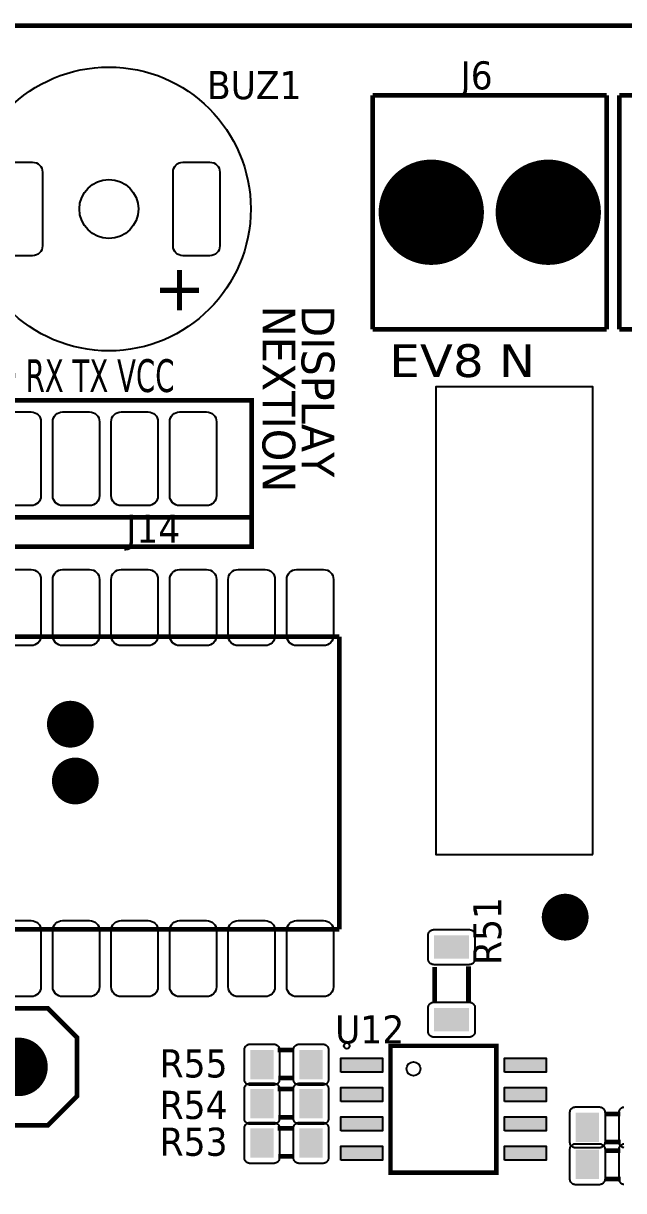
# Model space of a CAD drawing. Header units: millimetres. Extents: x 123.5 to 144.3, y 105.4 to 121.6.
# Drawn here: x 129.357 to 131.204, y 113.183 to 116.774 of the extents above; entities that cross this region are included whole.
import ezdxf

# ---------------------------------------------------------------- set-up
doc = ezdxf.new("R2010")
doc.units = ezdxf.units.MM
doc.layers.add('DESC', color=250, linetype='Continuous')
doc.styles.get("Standard").update_dxf_attribs({"font": 'tahoma.ttf'})

# ---------------------------------------------------------------- blocks, each defined once
blk = doc.blocks.new('RPAD')
blk.add_trace([(-0.5, -0.5), (-0.5, 0.5), (0.5, -0.5), (0.5, 0.5)])
blk = doc.blocks.new('EPAD')
at = {"const_width": 0.5}
blk.add_lwpolyline([(-0.25, 0, 1), (0.25, 0, 1)], format="xyb", close=True, dxfattribs=at)
blk = doc.blocks.new('DIELEC-AUT006')
for points, const_width in [([(145.7768, 111.1683), (155.7749, 111.1683), (155.7749, 115.8809), (145.7768, 115.8809), (145.7768, 111.1683)], 0.012), ([(145.7768, 111.1683), (155.7749, 111.1683), (155.7749, 115.8809), (145.7768, 115.8809), (145.7768, 111.1683)], 0.012), ([(145.7768, 111.1683), (155.7749, 111.1683), (155.7749, 115.8809), (145.7768, 115.8809), (145.7768, 111.1683)], 0.012), ([(149.8859, 115.7026), (149.8859, 115.1026)], 0.012), ([(149.8859, 115.7026), (150.4859, 115.7026)], 0.012), ([(149.8859, 115.7026), (149.8859, 115.1026)], 0.012), ([(149.8859, 115.7026), (150.4859, 115.7026)], 0.012), ([(149.8859, 115.7026), (149.8859, 115.1026)], 0.012), ([(149.8859, 115.7026), (150.4859, 115.7026)], 0.012), ([(150.4859, 115.7026), (150.4859, 115.1026)], 0.012), ([(150.4859, 115.7026), (150.4859, 115.1026)], 0.012), ([(150.4859, 115.7026), (150.4859, 115.1026)], 0.012), ([(150.5178, 115.7026), (150.5178, 115.1026)], 0.012), ([(150.5178, 115.7026), (151.1178, 115.7026)], 0.012), ([(150.5178, 115.7026), (150.5178, 115.1026)], 0.012), ([(150.5178, 115.7026), (151.1178, 115.7026)], 0.012), ([(150.5178, 115.7026), (150.5178, 115.1026)], 0.012), ([(150.5178, 115.7026), (151.1178, 115.7026)], 0.012), ([(149.8859, 115.1026), (150.4859, 115.1026)], 0.012), ([(149.8859, 115.1026), (150.4859, 115.1026)], 0.012), ([(149.8859, 115.1026), (150.4859, 115.1026)], 0.012), ([(150.5178, 115.1026), (151.1178, 115.1026)], 0.012), ([(150.5178, 115.1026), (151.1178, 115.1026)], 0.012), ([(150.5178, 115.1026), (151.1178, 115.1026)], 0.012), ([(148.8252, 114.5457), (149.5752, 114.5457), (149.5752, 114.9207), (148.8252, 114.9207), (148.8252, 114.5457)], 0.012), ([(148.8252, 114.5457), (149.5752, 114.5457), (149.5752, 114.9207), (148.8252, 114.9207), (148.8252, 114.5457)], 0.012), ([(148.8252, 114.5457), (149.5752, 114.5457), (149.5752, 114.9207), (148.8252, 114.9207), (148.8252, 114.5457)], 0.012), ([(149.5752, 114.6207), (148.8252, 114.6207)], 0.012), ([(149.5752, 114.6207), (148.8252, 114.6207)], 0.012), ([(149.5752, 114.6207), (148.8252, 114.6207)], 0.012), ([(146.8002, 114.3142), (149.8002, 114.3142)], 0.012), ([(146.8002, 114.3142), (149.8002, 114.3142)], 0.012), ([(146.8002, 114.3142), (149.8002, 114.3142)], 0.012), ([(149.8002, 114.3142), (149.8002, 113.5642)], 0.012), ([(149.8002, 114.3142), (149.8002, 113.5642)], 0.012), ([(149.8002, 114.3142), (149.8002, 113.5642)], 0.012), ([(146.8002, 113.5642), (149.8002, 113.5642)], 0.012), ([(146.8002, 113.5642), (149.8002, 113.5642)], 0.012), ([(146.8002, 113.5642), (149.8002, 113.5642)], 0.012), ([(150.0443, 113.4677), (150.0443, 113.3792)], 0.012), ([(150.0443, 113.4677), (150.0443, 113.3792)], 0.012), ([(150.0443, 113.4677), (150.0443, 113.3792)], 0.012), ([(150.1313, 113.4692), (150.1313, 113.3792)], 0.012), ([(150.1313, 113.4692), (150.1313, 113.3792)], 0.012), ([(150.1313, 113.4692), (150.1313, 113.3792)], 0.012), ([(149.0526, 113.0616), (148.6026, 113.0616), (148.5276, 113.1366), (148.5276, 113.2866), (148.6026, 113.3616), (149.0526, 113.3616), (149.1276, 113.2866), (149.1276, 113.1366), (149.0526, 113.0616)], 0.012), ([(149.0526, 113.0616), (148.6026, 113.0616), (148.5276, 113.1366), (148.5276, 113.2866), (148.6026, 113.3616), (149.0526, 113.3616), (149.1276, 113.2866), (149.1276, 113.1366), (149.0526, 113.0616)], 0.012), ([(149.0526, 113.0616), (148.6026, 113.0616), (148.5276, 113.1366), (148.5276, 113.2866), (148.6026, 113.3616), (149.0526, 113.3616), (149.1276, 113.2866), (149.1276, 113.1366), (149.0526, 113.0616)], 0.012), ([(149.9314, 112.9408), (150.203, 112.9408), (150.203, 113.2656), (149.9314, 113.2656), (149.9314, 112.9408)], 0.0118), ([(149.9314, 112.9408), (150.203, 112.9408), (150.203, 113.2656), (149.9314, 113.2656), (149.9314, 112.9408)], 0.0118), ([(149.9314, 112.9408), (150.203, 112.9408), (150.203, 113.2656), (149.9314, 113.2656), (149.9314, 112.9408)], 0.0118), ([(149.6841, 113.255), (149.6421, 113.255)], 0.012), ([(149.6841, 113.255), (149.6421, 113.255)], 0.012), ([(149.6841, 113.255), (149.6421, 113.255)], 0.012), ([(149.6841, 113.183), (149.6436, 113.183)], 0.012), ([(149.6841, 113.183), (149.6436, 113.183)], 0.012), ([(149.6841, 113.183), (149.6436, 113.183)], 0.012), ([(149.6841, 113.1546), (149.6421, 113.1546)], 0.012), ([(149.6841, 113.1546), (149.6421, 113.1546)], 0.012), ([(149.6841, 113.1546), (149.6421, 113.1546)], 0.012), ([(150.4798, 113.0911), (150.5203, 113.0911)], 0.012), ([(150.4798, 113.0911), (150.5203, 113.0911)], 0.012), ([(150.4798, 113.0911), (150.5203, 113.0911)], 0.012), ([(149.6841, 113.0542), (149.6421, 113.0542)], 0.012), ([(149.6841, 113.0542), (149.6421, 113.0542)], 0.012), ([(149.6841, 113.0542), (149.6421, 113.0542)], 0.012), ([(149.6841, 113.0826), (149.6436, 113.0826)], 0.012), ([(149.6841, 113.0826), (149.6436, 113.0826)], 0.012), ([(149.6841, 113.0826), (149.6436, 113.0826)], 0.012), ([(150.4798, 113.0191), (150.5218, 113.0191)], 0.012), ([(150.4798, 113.0191), (150.5218, 113.0191)], 0.012), ([(150.4798, 113.0191), (150.5218, 113.0191)], 0.012), ([(150.4798, 112.9966), (150.5203, 112.9966)], 0.012), ([(150.4798, 112.9966), (150.5203, 112.9966)], 0.012), ([(150.4798, 112.9966), (150.5203, 112.9966)], 0.012), ([(149.6841, 112.9822), (149.6436, 112.9822)], 0.012), ([(149.6841, 112.9822), (149.6436, 112.9822)], 0.012), ([(149.6841, 112.9822), (149.6436, 112.9822)], 0.012), ([(150.4798, 112.9246), (150.5218, 112.9246)], 0.012), ([(150.4798, 112.9246), (150.5218, 112.9246)], 0.012), ([(150.4798, 112.9246), (150.5218, 112.9246)], 0.012)]:
    blk.add_lwpolyline(points, dxfattribs=dict(const_width=const_width))
for points in [[(148.9445, 115.5311), (149.0135, 115.5311), (149.0187, 115.5306), (149.0235, 115.5291), (149.0279, 115.5268), (149.0316, 115.5237), (149.0347, 115.52), (149.037, 115.5156), (149.0385, 115.5108), (149.039, 115.5056), (149.039, 115.3166), (149.0385, 115.3114), (149.037, 115.3066), (149.0347, 115.3022), (149.0316, 115.2985), (149.0279, 115.2954), (149.0235, 115.2931), (149.0187, 115.2916), (149.0135, 115.2911), (149.0135, 115.2911), (148.9445, 115.2911)], [(150.4504, 113.756), (150.4504, 114.955), (150.0475, 114.955), (150.0475, 113.756), (150.4504, 113.756)], [(148.9407, 114.8907), (149.0097, 114.8907), (149.015, 114.8902), (149.0198, 114.8887), (149.0241, 114.8864), (149.0279, 114.8833), (149.031, 114.8795), (149.0333, 114.8752), (149.0347, 114.8704), (149.0352, 114.8652), (149.0352, 114.6762), (149.0347, 114.6709), (149.0333, 114.6661), (149.031, 114.6618), (149.0279, 114.658), (149.0241, 114.6549), (149.0198, 114.6526), (149.015, 114.6512), (149.0097, 114.6507), (149.0097, 114.6507), (148.9407, 114.6507)], [(148.9407, 114.4867), (149.0097, 114.4867), (149.015, 114.4862), (149.0198, 114.4847), (149.0241, 114.4824), (149.0279, 114.4793), (149.031, 114.4755), (149.0333, 114.4712), (149.0347, 114.4664), (149.0352, 114.4612), (149.0352, 114.3172), (149.0347, 114.312), (149.0333, 114.3071), (149.031, 114.3028), (149.0279, 114.299), (149.0241, 114.296), (149.0198, 114.2936), (149.015, 114.2922), (149.0097, 114.2917), (149.0097, 114.2917), (148.9407, 114.2917)], [(148.9407, 113.5867), (149.0097, 113.5867), (149.015, 113.5862), (149.0198, 113.5847), (149.0241, 113.5824), (149.0279, 113.5793), (149.031, 113.5755), (149.0333, 113.5712), (149.0347, 113.5664), (149.0352, 113.5612), (149.0352, 113.4172), (149.0347, 113.412), (149.0333, 113.4071), (149.031, 113.4028), (149.0279, 113.399), (149.0241, 113.396), (149.0198, 113.3936), (149.015, 113.3922), (149.0097, 113.3917), (148.9407, 113.3917)], [(150.5292, 113.0044), (150.5278, 113.0048), (150.5264, 113.0053), (150.5251, 113.0059), (150.5238, 113.0066), (150.5227, 113.0075), (150.5216, 113.0084), (150.5206, 113.0095), (150.5198, 113.0107), (150.5191, 113.0119), (150.5184, 113.0132), (150.5179, 113.0146), (150.5176, 113.016), (150.5173, 113.0176), (150.5173, 113.0191), (150.5173, 113.0941), (150.5173, 113.0957), (150.5176, 113.0972), (150.5179, 113.0986), (150.5184, 113.1), (150.5191, 113.1013), (150.5198, 113.1026), (150.5206, 113.1037), (150.5216, 113.1048), (150.5227, 113.1057), (150.5238, 113.1066), (150.5251, 113.1073), (150.5264, 113.108), (150.5278, 113.1084), (150.5292, 113.1088)], [(150.5292, 112.9099), (150.5278, 112.9103), (150.5264, 112.9108), (150.5251, 112.9114), (150.5238, 112.9121), (150.5227, 112.913), (150.5216, 112.914), (150.5206, 112.915), (150.5198, 112.9162), (150.5191, 112.9174), (150.5184, 112.9187), (150.5179, 112.9201), (150.5176, 112.9216), (150.5173, 112.9231), (150.5173, 112.9246), (150.5173, 112.9996), (150.5173, 113.0012), (150.5176, 113.0027), (150.5179, 113.0041), (150.5184, 113.0055), (150.5191, 113.0068), (150.5198, 113.0081), (150.5206, 113.0092), (150.5216, 113.0103), (150.5227, 113.0112), (150.5238, 113.0121), (150.5251, 113.0128), (150.5264, 113.0135), (150.5278, 113.014), (150.5292, 113.0143)]]:
    blk.add_lwpolyline(points)
for points in [[(149.4682, 115.2911), (149.3992, 115.2911), (149.394, 115.2916), (149.3892, 115.2931), (149.3848, 115.2954), (149.3811, 115.2985), (149.378, 115.3022), (149.3757, 115.3066), (149.3742, 115.3114), (149.3737, 115.3166), (149.3737, 115.5056), (149.3742, 115.5108), (149.3757, 115.5156), (149.378, 115.52), (149.3811, 115.5237), (149.3848, 115.5268), (149.3892, 115.5291), (149.394, 115.5306), (149.3992, 115.5311), (149.4682, 115.5311), (149.4734, 115.5306), (149.4783, 115.5291), (149.4826, 115.5268), (149.4863, 115.5237), (149.4894, 115.52), (149.4917, 115.5156), (149.4932, 115.5108), (149.4937, 115.5056), (149.4937, 115.3166), (149.4932, 115.3114), (149.4917, 115.3066), (149.4894, 115.3022), (149.4863, 115.2985), (149.4826, 115.2954), (149.4783, 115.2931), (149.4734, 115.2916), (149.4682, 115.2911)], [(149.1597, 114.6507), (149.0907, 114.6507), (149.0855, 114.6512), (149.0807, 114.6526), (149.0764, 114.6549), (149.0726, 114.658), (149.0695, 114.6618), (149.0672, 114.6661), (149.0658, 114.6709), (149.0652, 114.6762), (149.0652, 114.8652), (149.0658, 114.8704), (149.0672, 114.8752), (149.0695, 114.8795), (149.0726, 114.8833), (149.0764, 114.8864), (149.0807, 114.8887), (149.0855, 114.8902), (149.0907, 114.8907), (149.1597, 114.8907), (149.165, 114.8902), (149.1698, 114.8887), (149.1741, 114.8864), (149.1779, 114.8833), (149.181, 114.8795), (149.1833, 114.8752), (149.1847, 114.8704), (149.1852, 114.8652), (149.1852, 114.6762), (149.1847, 114.6709), (149.1833, 114.6661), (149.181, 114.6618), (149.1779, 114.658), (149.1741, 114.6549), (149.1698, 114.6526), (149.165, 114.6512), (149.1597, 114.6507)], [(149.3097, 114.6507), (149.2407, 114.6507), (149.2355, 114.6512), (149.2307, 114.6526), (149.2264, 114.6549), (149.2226, 114.658), (149.2195, 114.6618), (149.2172, 114.6661), (149.2158, 114.6709), (149.2152, 114.6762), (149.2152, 114.8652), (149.2158, 114.8704), (149.2172, 114.8752), (149.2195, 114.8795), (149.2226, 114.8833), (149.2264, 114.8864), (149.2307, 114.8887), (149.2355, 114.8902), (149.2407, 114.8907), (149.3097, 114.8907), (149.315, 114.8902), (149.3198, 114.8887), (149.3241, 114.8864), (149.3279, 114.8833), (149.331, 114.8795), (149.3333, 114.8752), (149.3347, 114.8704), (149.3352, 114.8652), (149.3352, 114.6762), (149.3347, 114.6709), (149.3333, 114.6661), (149.331, 114.6618), (149.3279, 114.658), (149.3241, 114.6549), (149.3198, 114.6526), (149.315, 114.6512), (149.3097, 114.6507)], [(149.4597, 114.6507), (149.3907, 114.6507), (149.3855, 114.6512), (149.3807, 114.6526), (149.3764, 114.6549), (149.3726, 114.658), (149.3695, 114.6618), (149.3672, 114.6661), (149.3658, 114.6709), (149.3652, 114.6762), (149.3652, 114.8652), (149.3658, 114.8704), (149.3672, 114.8752), (149.3695, 114.8795), (149.3726, 114.8833), (149.3764, 114.8864), (149.3807, 114.8887), (149.3855, 114.8902), (149.3907, 114.8907), (149.4597, 114.8907), (149.465, 114.8902), (149.4698, 114.8887), (149.4741, 114.8864), (149.4779, 114.8833), (149.481, 114.8795), (149.4833, 114.8752), (149.4847, 114.8704), (149.4852, 114.8652), (149.4852, 114.6762), (149.4847, 114.6709), (149.4833, 114.6661), (149.481, 114.6618), (149.4779, 114.658), (149.4741, 114.6549), (149.4698, 114.6526), (149.465, 114.6512), (149.4597, 114.6507)], [(149.1597, 114.2917), (149.0907, 114.2917), (149.0855, 114.2922), (149.0807, 114.2936), (149.0764, 114.296), (149.0726, 114.299), (149.0695, 114.3028), (149.0672, 114.3071), (149.0658, 114.312), (149.0652, 114.3172), (149.0652, 114.4612), (149.0658, 114.4664), (149.0672, 114.4712), (149.0695, 114.4755), (149.0726, 114.4793), (149.0764, 114.4824), (149.0807, 114.4847), (149.0855, 114.4862), (149.0907, 114.4867), (149.1597, 114.4867), (149.165, 114.4862), (149.1698, 114.4847), (149.1741, 114.4824), (149.1779, 114.4793), (149.181, 114.4755), (149.1833, 114.4712), (149.1847, 114.4664), (149.1852, 114.4612), (149.1852, 114.3172), (149.1847, 114.312), (149.1833, 114.3071), (149.181, 114.3028), (149.1779, 114.299), (149.1741, 114.296), (149.1698, 114.2936), (149.165, 114.2922), (149.1597, 114.2917)], [(149.3097, 114.2917), (149.2407, 114.2917), (149.2355, 114.2922), (149.2307, 114.2936), (149.2264, 114.296), (149.2226, 114.299), (149.2195, 114.3028), (149.2172, 114.3071), (149.2158, 114.312), (149.2152, 114.3172), (149.2152, 114.4612), (149.2158, 114.4664), (149.2172, 114.4712), (149.2195, 114.4755), (149.2226, 114.4793), (149.2264, 114.4824), (149.2307, 114.4847), (149.2355, 114.4862), (149.2407, 114.4867), (149.3097, 114.4867), (149.315, 114.4862), (149.3198, 114.4847), (149.3241, 114.4824), (149.3279, 114.4793), (149.331, 114.4755), (149.3333, 114.4712), (149.3347, 114.4664), (149.3352, 114.4612), (149.3352, 114.3172), (149.3347, 114.312), (149.3333, 114.3071), (149.331, 114.3028), (149.3279, 114.299), (149.3241, 114.296), (149.3198, 114.2936), (149.315, 114.2922), (149.3097, 114.2917)], [(149.4597, 114.2917), (149.3907, 114.2917), (149.3855, 114.2922), (149.3807, 114.2936), (149.3764, 114.296), (149.3726, 114.299), (149.3695, 114.3028), (149.3672, 114.3071), (149.3658, 114.312), (149.3652, 114.3172), (149.3652, 114.4612), (149.3658, 114.4664), (149.3672, 114.4712), (149.3695, 114.4755), (149.3726, 114.4793), (149.3764, 114.4824), (149.3807, 114.4847), (149.3855, 114.4862), (149.3907, 114.4867), (149.4597, 114.4867), (149.465, 114.4862), (149.4698, 114.4847), (149.4741, 114.4824), (149.4779, 114.4793), (149.481, 114.4755), (149.4833, 114.4712), (149.4847, 114.4664), (149.4852, 114.4612), (149.4852, 114.3172), (149.4847, 114.312), (149.4833, 114.3071), (149.481, 114.3028), (149.4779, 114.299), (149.4741, 114.296), (149.4698, 114.2936), (149.465, 114.2922), (149.4597, 114.2917)], [(149.6097, 114.2917), (149.5407, 114.2917), (149.5355, 114.2922), (149.5307, 114.2936), (149.5264, 114.296), (149.5226, 114.299), (149.5195, 114.3028), (149.5172, 114.3071), (149.5158, 114.312), (149.5152, 114.3172), (149.5152, 114.4612), (149.5158, 114.4664), (149.5172, 114.4712), (149.5195, 114.4755), (149.5226, 114.4793), (149.5264, 114.4824), (149.5307, 114.4847), (149.5355, 114.4862), (149.5407, 114.4867), (149.6097, 114.4867), (149.615, 114.4862), (149.6198, 114.4847), (149.6241, 114.4824), (149.6279, 114.4793), (149.631, 114.4755), (149.6333, 114.4712), (149.6347, 114.4664), (149.6352, 114.4612), (149.6352, 114.3172), (149.6347, 114.312), (149.6333, 114.3071), (149.631, 114.3028), (149.6279, 114.299), (149.6241, 114.296), (149.6198, 114.2936), (149.615, 114.2922), (149.6097, 114.2917)], [(149.7597, 114.2917), (149.6907, 114.2917), (149.6855, 114.2922), (149.6807, 114.2936), (149.6764, 114.296), (149.6726, 114.299), (149.6695, 114.3028), (149.6672, 114.3071), (149.6658, 114.312), (149.6652, 114.3172), (149.6652, 114.4612), (149.6658, 114.4664), (149.6672, 114.4712), (149.6695, 114.4755), (149.6726, 114.4793), (149.6764, 114.4824), (149.6807, 114.4847), (149.6855, 114.4862), (149.6907, 114.4867), (149.7597, 114.4867), (149.765, 114.4862), (149.7698, 114.4847), (149.7741, 114.4824), (149.7779, 114.4793), (149.781, 114.4755), (149.7833, 114.4712), (149.7847, 114.4664), (149.7852, 114.4612), (149.7852, 114.3172), (149.7847, 114.312), (149.7833, 114.3071), (149.781, 114.3028), (149.7779, 114.299), (149.7741, 114.296), (149.7698, 114.2936), (149.765, 114.2922), (149.7597, 114.2917)], [(149.0907, 113.5867), (149.1597, 113.5867), (149.165, 113.5862), (149.1698, 113.5847), (149.1741, 113.5824), (149.1779, 113.5793), (149.181, 113.5755), (149.1833, 113.5712), (149.1847, 113.5664), (149.1852, 113.5612), (149.1852, 113.4172), (149.1847, 113.412), (149.1833, 113.4071), (149.181, 113.4028), (149.1779, 113.399), (149.1741, 113.396), (149.1698, 113.3936), (149.165, 113.3922), (149.1597, 113.3917), (149.0907, 113.3917), (149.0855, 113.3922), (149.0807, 113.3936), (149.0764, 113.396), (149.0726, 113.399), (149.0695, 113.4028), (149.0672, 113.4071), (149.0658, 113.412), (149.0652, 113.4172), (149.0652, 113.5612), (149.0658, 113.5664), (149.0672, 113.5712), (149.0695, 113.5755), (149.0726, 113.5793), (149.0764, 113.5824), (149.0807, 113.5847), (149.0855, 113.5862), (149.0907, 113.5867)], [(149.2407, 113.5867), (149.3097, 113.5867), (149.315, 113.5862), (149.3198, 113.5847), (149.3241, 113.5824), (149.3279, 113.5793), (149.331, 113.5755), (149.3333, 113.5712), (149.3347, 113.5664), (149.3352, 113.5612), (149.3352, 113.4172), (149.3347, 113.412), (149.3333, 113.4071), (149.331, 113.4028), (149.3279, 113.399), (149.3241, 113.396), (149.3198, 113.3936), (149.315, 113.3922), (149.3097, 113.3917), (149.2407, 113.3917), (149.2355, 113.3922), (149.2307, 113.3936), (149.2264, 113.396), (149.2226, 113.399), (149.2195, 113.4028), (149.2172, 113.4071), (149.2158, 113.412), (149.2152, 113.4172), (149.2152, 113.5612), (149.2158, 113.5664), (149.2172, 113.5712), (149.2195, 113.5755), (149.2226, 113.5793), (149.2264, 113.5824), (149.2307, 113.5847), (149.2355, 113.5862), (149.2407, 113.5867)], [(149.3907, 113.5867), (149.4597, 113.5867), (149.465, 113.5862), (149.4698, 113.5847), (149.4741, 113.5824), (149.4779, 113.5793), (149.481, 113.5755), (149.4833, 113.5712), (149.4847, 113.5664), (149.4852, 113.5612), (149.4852, 113.4172), (149.4847, 113.412), (149.4833, 113.4071), (149.481, 113.4028), (149.4779, 113.399), (149.4741, 113.396), (149.4698, 113.3936), (149.465, 113.3922), (149.4597, 113.3917), (149.3907, 113.3917), (149.3855, 113.3922), (149.3807, 113.3936), (149.3764, 113.396), (149.3726, 113.399), (149.3695, 113.4028), (149.3672, 113.4071), (149.3658, 113.412), (149.3652, 113.4172), (149.3652, 113.5612), (149.3658, 113.5664), (149.3672, 113.5712), (149.3695, 113.5755), (149.3726, 113.5793), (149.3764, 113.5824), (149.3807, 113.5847), (149.3855, 113.5862), (149.3907, 113.5867)], [(149.5407, 113.5867), (149.6097, 113.5867), (149.615, 113.5862), (149.6198, 113.5847), (149.6241, 113.5824), (149.6279, 113.5793), (149.631, 113.5755), (149.6333, 113.5712), (149.6347, 113.5664), (149.6352, 113.5612), (149.6352, 113.4172), (149.6347, 113.412), (149.6333, 113.4071), (149.631, 113.4028), (149.6279, 113.399), (149.6241, 113.396), (149.6198, 113.3936), (149.615, 113.3922), (149.6097, 113.3917), (149.5407, 113.3917), (149.5355, 113.3922), (149.5307, 113.3936), (149.5264, 113.396), (149.5226, 113.399), (149.5195, 113.4028), (149.5172, 113.4071), (149.5158, 113.412), (149.5152, 113.4172), (149.5152, 113.5612), (149.5158, 113.5664), (149.5172, 113.5712), (149.5195, 113.5755), (149.5226, 113.5793), (149.5264, 113.5824), (149.5307, 113.5847), (149.5355, 113.5862), (149.5407, 113.5867)], [(149.6907, 113.5867), (149.7597, 113.5867), (149.765, 113.5862), (149.7698, 113.5847), (149.7741, 113.5824), (149.7779, 113.5793), (149.781, 113.5755), (149.7833, 113.5712), (149.7847, 113.5664), (149.7852, 113.5612), (149.7852, 113.4172), (149.7847, 113.412), (149.7833, 113.4071), (149.781, 113.4028), (149.7779, 113.399), (149.7741, 113.396), (149.7698, 113.3936), (149.765, 113.3922), (149.7597, 113.3917), (149.6907, 113.3917), (149.6855, 113.3922), (149.6807, 113.3936), (149.6764, 113.396), (149.6726, 113.399), (149.6695, 113.4028), (149.6672, 113.4071), (149.6658, 113.412), (149.6652, 113.4172), (149.6652, 113.5612), (149.6658, 113.5664), (149.6672, 113.5712), (149.6695, 113.5755), (149.6726, 113.5793), (149.6764, 113.5824), (149.6807, 113.5847), (149.6855, 113.5862), (149.6907, 113.5867)], [(150.1478, 113.5487), (150.1478, 113.4887), (150.1478, 113.4871), (150.1475, 113.4856), (150.1472, 113.4842), (150.1467, 113.4828), (150.1461, 113.4815), (150.1453, 113.4802), (150.1445, 113.4791), (150.1435, 113.478), (150.1425, 113.4771), (150.1413, 113.4762), (150.1401, 113.4755), (150.1387, 113.4749), (150.1374, 113.4744), (150.1359, 113.474), (150.1344, 113.4738), (150.1328, 113.4737), (150.0428, 113.4737), (150.0413, 113.4738), (150.0398, 113.474), (150.0383, 113.4744), (150.0369, 113.4749), (150.0356, 113.4755), (150.0344, 113.4762), (150.0332, 113.4771), (150.0322, 113.478), (150.0312, 113.4791), (150.0304, 113.4802), (150.0296, 113.4815), (150.029, 113.4828), (150.0285, 113.4842), (150.0281, 113.4856), (150.0279, 113.4871), (150.0278, 113.4887), (150.0278, 113.5487), (150.0279, 113.5503), (150.0281, 113.5518), (150.0285, 113.5532), (150.029, 113.5546), (150.0296, 113.5559), (150.0304, 113.5571), (150.0312, 113.5583), (150.0322, 113.5594), (150.0332, 113.5603), (150.0344, 113.5612), (150.0356, 113.5619), (150.0369, 113.5625), (150.0383, 113.563), (150.0398, 113.5634), (150.0413, 113.5636), (150.0428, 113.5637), (150.1328, 113.5637), (150.1344, 113.5636), (150.1359, 113.5634), (150.1374, 113.563), (150.1387, 113.5625), (150.1401, 113.5619), (150.1413, 113.5612), (150.1425, 113.5603), (150.1435, 113.5594), (150.1445, 113.5583), (150.1453, 113.5571), (150.1461, 113.5559), (150.1467, 113.5546), (150.1472, 113.5532), (150.1475, 113.5518), (150.1478, 113.5503), (150.1478, 113.5487)], [(150.1478, 113.3627), (150.1478, 113.3027), (150.1478, 113.3011), (150.1475, 113.2996), (150.1472, 113.2982), (150.1467, 113.2968), (150.1461, 113.2955), (150.1453, 113.2942), (150.1445, 113.2931), (150.1435, 113.292), (150.1425, 113.2911), (150.1413, 113.2902), (150.1401, 113.2895), (150.1387, 113.2889), (150.1374, 113.2884), (150.1359, 113.288), (150.1344, 113.2878), (150.1328, 113.2877), (150.0428, 113.2877), (150.0413, 113.2878), (150.0398, 113.288), (150.0383, 113.2884), (150.0369, 113.2889), (150.0356, 113.2895), (150.0344, 113.2902), (150.0332, 113.2911), (150.0322, 113.292), (150.0312, 113.2931), (150.0304, 113.2942), (150.0296, 113.2955), (150.029, 113.2968), (150.0285, 113.2982), (150.0281, 113.2996), (150.0279, 113.3011), (150.0278, 113.3027), (150.0278, 113.3627), (150.0279, 113.3643), (150.0281, 113.3658), (150.0285, 113.3672), (150.029, 113.3686), (150.0296, 113.3699), (150.0304, 113.3711), (150.0312, 113.3723), (150.0322, 113.3734), (150.0332, 113.3743), (150.0344, 113.3752), (150.0356, 113.3759), (150.0369, 113.3765), (150.0383, 113.377), (150.0398, 113.3774), (150.0413, 113.3776), (150.0428, 113.3777), (150.1328, 113.3777), (150.1344, 113.3776), (150.1359, 113.3774), (150.1374, 113.377), (150.1387, 113.3765), (150.1401, 113.3759), (150.1413, 113.3752), (150.1425, 113.3743), (150.1435, 113.3734), (150.1445, 113.3723), (150.1453, 113.3711), (150.1461, 113.3699), (150.1467, 113.3686), (150.1472, 113.3672), (150.1475, 113.3658), (150.1478, 113.3643), (150.1478, 113.3627)], [(149.6316, 113.165), (149.5716, 113.165), (149.5701, 113.1651), (149.5685, 113.1653), (149.5671, 113.1657), (149.5657, 113.1662), (149.5644, 113.1668), (149.5632, 113.1675), (149.562, 113.1684), (149.5609, 113.1693), (149.56, 113.1704), (149.5591, 113.1716), (149.5584, 113.1728), (149.5578, 113.1741), (149.5573, 113.1755), (149.5569, 113.1769), (149.5567, 113.1785), (149.5566, 113.18), (149.5566, 113.255), (149.5567, 113.2566), (149.5569, 113.2581), (149.5573, 113.2595), (149.5578, 113.2609), (149.5584, 113.2622), (149.5591, 113.2635), (149.56, 113.2646), (149.5609, 113.2657), (149.562, 113.2666), (149.5632, 113.2675), (149.5644, 113.2682), (149.5657, 113.2689), (149.5671, 113.2694), (149.5685, 113.2697), (149.5701, 113.2699), (149.5716, 113.27), (149.6316, 113.27), (149.6332, 113.2699), (149.6347, 113.2697), (149.6361, 113.2694), (149.6375, 113.2689), (149.6388, 113.2682), (149.6401, 113.2675), (149.6412, 113.2666), (149.6423, 113.2657), (149.6432, 113.2646), (149.6441, 113.2635), (149.6448, 113.2622), (149.6455, 113.2609), (149.6459, 113.2595), (149.6463, 113.2581), (149.6465, 113.2566), (149.6466, 113.255), (149.6466, 113.18), (149.6465, 113.1785), (149.6463, 113.1769), (149.6459, 113.1755), (149.6455, 113.1741), (149.6448, 113.1728), (149.6441, 113.1716), (149.6432, 113.1704), (149.6423, 113.1693), (149.6412, 113.1684), (149.6401, 113.1675), (149.6388, 113.1668), (149.6375, 113.1662), (149.6361, 113.1657), (149.6347, 113.1653), (149.6332, 113.1651), (149.6316, 113.165)], [(149.7576, 113.165), (149.6976, 113.165), (149.6961, 113.1651), (149.6945, 113.1653), (149.6931, 113.1657), (149.6917, 113.1662), (149.6904, 113.1668), (149.6892, 113.1675), (149.688, 113.1684), (149.6869, 113.1693), (149.686, 113.1704), (149.6851, 113.1716), (149.6844, 113.1728), (149.6838, 113.1741), (149.6833, 113.1755), (149.6829, 113.1769), (149.6827, 113.1785), (149.6826, 113.18), (149.6826, 113.255), (149.6827, 113.2566), (149.6829, 113.2581), (149.6833, 113.2595), (149.6838, 113.2609), (149.6844, 113.2622), (149.6851, 113.2635), (149.686, 113.2646), (149.6869, 113.2657), (149.688, 113.2666), (149.6892, 113.2675), (149.6904, 113.2682), (149.6917, 113.2689), (149.6931, 113.2694), (149.6945, 113.2697), (149.6961, 113.2699), (149.6976, 113.27), (149.7576, 113.27), (149.7592, 113.2699), (149.7607, 113.2697), (149.7621, 113.2694), (149.7635, 113.2689), (149.7648, 113.2682), (149.7661, 113.2675), (149.7672, 113.2666), (149.7683, 113.2657), (149.7692, 113.2646), (149.7701, 113.2635), (149.7708, 113.2622), (149.7715, 113.2609), (149.7719, 113.2595), (149.7723, 113.2581), (149.7725, 113.2566), (149.7726, 113.255), (149.7726, 113.18), (149.7725, 113.1785), (149.7723, 113.1769), (149.7719, 113.1755), (149.7715, 113.1741), (149.7708, 113.1728), (149.7701, 113.1716), (149.7692, 113.1704), (149.7683, 113.1693), (149.7672, 113.1684), (149.7661, 113.1675), (149.7648, 113.1668), (149.7635, 113.1662), (149.7621, 113.1657), (149.7607, 113.1653), (149.7592, 113.1651), (149.7576, 113.165)], [(149.8043, 113.1977), (149.8043, 113.2337), (149.9108, 113.2337), (149.9108, 113.1977), (149.8043, 113.1977)], [(150.2236, 113.1977), (150.2236, 113.2337), (150.3301, 113.2337), (150.3301, 113.1977), (150.2236, 113.1977)], [(149.6316, 113.0646), (149.5716, 113.0646), (149.5701, 113.0647), (149.5685, 113.0649), (149.5671, 113.0653), (149.5657, 113.0658), (149.5644, 113.0664), (149.5632, 113.0671), (149.562, 113.068), (149.5609, 113.069), (149.56, 113.07), (149.5591, 113.0712), (149.5584, 113.0724), (149.5578, 113.0737), (149.5573, 113.0751), (149.5569, 113.0766), (149.5567, 113.0781), (149.5566, 113.0796), (149.5566, 113.1546), (149.5567, 113.1562), (149.5569, 113.1577), (149.5573, 113.1591), (149.5578, 113.1605), (149.5584, 113.1618), (149.5591, 113.1631), (149.56, 113.1642), (149.5609, 113.1653), (149.562, 113.1662), (149.5632, 113.1671), (149.5644, 113.1678), (149.5657, 113.1685), (149.5671, 113.169), (149.5685, 113.1693), (149.5701, 113.1695), (149.5716, 113.1696), (149.6316, 113.1696), (149.6332, 113.1695), (149.6347, 113.1693), (149.6361, 113.169), (149.6375, 113.1685), (149.6388, 113.1678), (149.6401, 113.1671), (149.6412, 113.1662), (149.6423, 113.1653), (149.6432, 113.1642), (149.6441, 113.1631), (149.6448, 113.1618), (149.6455, 113.1605), (149.6459, 113.1591), (149.6463, 113.1577), (149.6465, 113.1562), (149.6466, 113.1546), (149.6466, 113.0796), (149.6465, 113.0781), (149.6463, 113.0766), (149.6459, 113.0751), (149.6455, 113.0737), (149.6448, 113.0724), (149.6441, 113.0712), (149.6432, 113.07), (149.6423, 113.069), (149.6412, 113.068), (149.6401, 113.0671), (149.6388, 113.0664), (149.6375, 113.0658), (149.6361, 113.0653), (149.6347, 113.0649), (149.6332, 113.0647), (149.6316, 113.0646)], [(149.7576, 113.0646), (149.6976, 113.0646), (149.6961, 113.0647), (149.6945, 113.0649), (149.6931, 113.0653), (149.6917, 113.0658), (149.6904, 113.0664), (149.6892, 113.0671), (149.688, 113.068), (149.6869, 113.069), (149.686, 113.07), (149.6851, 113.0712), (149.6844, 113.0724), (149.6838, 113.0737), (149.6833, 113.0751), (149.6829, 113.0766), (149.6827, 113.0781), (149.6826, 113.0796), (149.6826, 113.1546), (149.6827, 113.1562), (149.6829, 113.1577), (149.6833, 113.1591), (149.6838, 113.1605), (149.6844, 113.1618), (149.6851, 113.1631), (149.686, 113.1642), (149.6869, 113.1653), (149.688, 113.1662), (149.6892, 113.1671), (149.6904, 113.1678), (149.6917, 113.1685), (149.6931, 113.169), (149.6945, 113.1693), (149.6961, 113.1695), (149.6976, 113.1696), (149.7576, 113.1696), (149.7592, 113.1695), (149.7607, 113.1693), (149.7621, 113.169), (149.7635, 113.1685), (149.7648, 113.1678), (149.7661, 113.1671), (149.7672, 113.1662), (149.7683, 113.1653), (149.7692, 113.1642), (149.7701, 113.1631), (149.7708, 113.1618), (149.7715, 113.1605), (149.7719, 113.1591), (149.7723, 113.1577), (149.7725, 113.1562), (149.7726, 113.1546), (149.7726, 113.0796), (149.7725, 113.0781), (149.7723, 113.0766), (149.7719, 113.0751), (149.7715, 113.0737), (149.7708, 113.0724), (149.7701, 113.0712), (149.7692, 113.07), (149.7683, 113.069), (149.7672, 113.068), (149.7661, 113.0671), (149.7648, 113.0664), (149.7635, 113.0658), (149.7621, 113.0653), (149.7607, 113.0649), (149.7592, 113.0647), (149.7576, 113.0646)], [(149.8043, 113.1227), (149.8043, 113.1587), (149.9108, 113.1587), (149.9108, 113.1227), (149.8043, 113.1227)], [(150.2236, 113.1227), (150.2236, 113.1587), (150.3301, 113.1587), (150.3301, 113.1227), (150.2236, 113.1227)], [(150.4063, 113.1091), (150.4663, 113.1091), (150.4678, 113.109), (150.4693, 113.1088), (150.4708, 113.1084), (150.4722, 113.108), (150.4735, 113.1073), (150.4747, 113.1066), (150.4759, 113.1057), (150.4769, 113.1048), (150.4779, 113.1037), (150.4787, 113.1026), (150.4795, 113.1013), (150.4801, 113.1), (150.4806, 113.0986), (150.481, 113.0972), (150.4812, 113.0957), (150.4813, 113.0941), (150.4813, 113.0191), (150.4812, 113.0176), (150.481, 113.016), (150.4806, 113.0146), (150.4801, 113.0132), (150.4795, 113.0119), (150.4787, 113.0107), (150.4779, 113.0095), (150.4769, 113.0084), (150.4759, 113.0075), (150.4747, 113.0066), (150.4735, 113.0059), (150.4722, 113.0053), (150.4708, 113.0048), (150.4693, 113.0044), (150.4678, 113.0042), (150.4663, 113.0041), (150.4063, 113.0041), (150.4047, 113.0042), (150.4032, 113.0044), (150.4018, 113.0048), (150.4004, 113.0053), (150.3991, 113.0059), (150.3978, 113.0066), (150.3967, 113.0075), (150.3956, 113.0084), (150.3946, 113.0095), (150.3938, 113.0107), (150.3931, 113.0119), (150.3924, 113.0132), (150.3919, 113.0146), (150.3916, 113.016), (150.3913, 113.0176), (150.3913, 113.0191), (150.3913, 113.0941), (150.3913, 113.0957), (150.3916, 113.0972), (150.3919, 113.0986), (150.3924, 113.1), (150.3931, 113.1013), (150.3938, 113.1026), (150.3946, 113.1037), (150.3956, 113.1048), (150.3967, 113.1057), (150.3978, 113.1066), (150.3991, 113.1073), (150.4004, 113.108), (150.4018, 113.1084), (150.4032, 113.1088), (150.4047, 113.109), (150.4063, 113.1091)], [(149.6316, 112.9642), (149.5716, 112.9642), (149.5701, 112.9643), (149.5685, 112.9645), (149.5671, 112.9649), (149.5657, 112.9654), (149.5644, 112.966), (149.5632, 112.9667), (149.562, 112.9676), (149.5609, 112.9686), (149.56, 112.9696), (149.5591, 112.9708), (149.5584, 112.972), (149.5578, 112.9733), (149.5573, 112.9747), (149.5569, 112.9762), (149.5567, 112.9777), (149.5566, 112.9792), (149.5566, 113.0542), (149.5567, 113.0558), (149.5569, 113.0573), (149.5573, 113.0587), (149.5578, 113.0601), (149.5584, 113.0614), (149.5591, 113.0627), (149.56, 113.0638), (149.5609, 113.0649), (149.562, 113.0658), (149.5632, 113.0667), (149.5644, 113.0674), (149.5657, 113.0681), (149.5671, 113.0686), (149.5685, 113.0689), (149.5701, 113.0691), (149.5716, 113.0692), (149.6316, 113.0692), (149.6332, 113.0691), (149.6347, 113.0689), (149.6361, 113.0686), (149.6375, 113.0681), (149.6388, 113.0674), (149.6401, 113.0667), (149.6412, 113.0658), (149.6423, 113.0649), (149.6432, 113.0638), (149.6441, 113.0627), (149.6448, 113.0614), (149.6455, 113.0601), (149.6459, 113.0587), (149.6463, 113.0573), (149.6465, 113.0558), (149.6466, 113.0542), (149.6466, 112.9792), (149.6465, 112.9777), (149.6463, 112.9762), (149.6459, 112.9747), (149.6455, 112.9733), (149.6448, 112.972), (149.6441, 112.9708), (149.6432, 112.9696), (149.6423, 112.9686), (149.6412, 112.9676), (149.6401, 112.9667), (149.6388, 112.966), (149.6375, 112.9654), (149.6361, 112.9649), (149.6347, 112.9645), (149.6332, 112.9643), (149.6316, 112.9642)], [(149.7576, 112.9642), (149.6976, 112.9642), (149.6961, 112.9643), (149.6945, 112.9645), (149.6931, 112.9649), (149.6917, 112.9654), (149.6904, 112.966), (149.6892, 112.9667), (149.688, 112.9676), (149.6869, 112.9686), (149.686, 112.9696), (149.6851, 112.9708), (149.6844, 112.972), (149.6838, 112.9733), (149.6833, 112.9747), (149.6829, 112.9762), (149.6827, 112.9777), (149.6826, 112.9792), (149.6826, 113.0542), (149.6827, 113.0558), (149.6829, 113.0573), (149.6833, 113.0587), (149.6838, 113.0601), (149.6844, 113.0614), (149.6851, 113.0627), (149.686, 113.0638), (149.6869, 113.0649), (149.688, 113.0658), (149.6892, 113.0667), (149.6904, 113.0674), (149.6917, 113.0681), (149.6931, 113.0686), (149.6945, 113.0689), (149.6961, 113.0691), (149.6976, 113.0692), (149.7576, 113.0692), (149.7592, 113.0691), (149.7607, 113.0689), (149.7621, 113.0686), (149.7635, 113.0681), (149.7648, 113.0674), (149.7661, 113.0667), (149.7672, 113.0658), (149.7683, 113.0649), (149.7692, 113.0638), (149.7701, 113.0627), (149.7708, 113.0614), (149.7715, 113.0601), (149.7719, 113.0587), (149.7723, 113.0573), (149.7725, 113.0558), (149.7726, 113.0542), (149.7726, 112.9792), (149.7725, 112.9777), (149.7723, 112.9762), (149.7719, 112.9747), (149.7715, 112.9733), (149.7708, 112.972), (149.7701, 112.9708), (149.7692, 112.9696), (149.7683, 112.9686), (149.7672, 112.9676), (149.7661, 112.9667), (149.7648, 112.966), (149.7635, 112.9654), (149.7621, 112.9649), (149.7607, 112.9645), (149.7592, 112.9643), (149.7576, 112.9642)], [(149.8043, 113.0477), (149.8043, 113.0837), (149.9108, 113.0837), (149.9108, 113.0477), (149.8043, 113.0477)], [(150.2236, 113.0477), (150.2236, 113.0837), (150.3301, 113.0837), (150.3301, 113.0477), (150.2236, 113.0477)], [(149.8043, 112.9727), (149.8043, 113.0087), (149.9108, 113.0087), (149.9108, 112.9727), (149.8043, 112.9727)], [(150.2236, 112.9727), (150.2236, 113.0087), (150.3301, 113.0087), (150.3301, 112.9727), (150.2236, 112.9727)], [(150.4063, 113.0146), (150.4663, 113.0146), (150.4678, 113.0145), (150.4693, 113.0143), (150.4708, 113.014), (150.4722, 113.0135), (150.4735, 113.0128), (150.4747, 113.0121), (150.4759, 113.0112), (150.4769, 113.0103), (150.4779, 113.0092), (150.4787, 113.0081), (150.4795, 113.0068), (150.4801, 113.0055), (150.4806, 113.0041), (150.481, 113.0027), (150.4812, 113.0012), (150.4813, 112.9996), (150.4813, 112.9246), (150.4812, 112.9231), (150.481, 112.9216), (150.4806, 112.9201), (150.4801, 112.9187), (150.4795, 112.9174), (150.4787, 112.9162), (150.4779, 112.915), (150.4769, 112.914), (150.4759, 112.913), (150.4747, 112.9121), (150.4735, 112.9114), (150.4722, 112.9108), (150.4708, 112.9103), (150.4693, 112.9099), (150.4678, 112.9097), (150.4663, 112.9096), (150.4063, 112.9096), (150.4047, 112.9097), (150.4032, 112.9099), (150.4018, 112.9103), (150.4004, 112.9108), (150.3991, 112.9114), (150.3978, 112.9121), (150.3967, 112.913), (150.3956, 112.914), (150.3946, 112.915), (150.3938, 112.9162), (150.3931, 112.9174), (150.3924, 112.9187), (150.3919, 112.9201), (150.3916, 112.9216), (150.3913, 112.9231), (150.3913, 112.9246), (150.3913, 112.9996), (150.3913, 113.0012), (150.3916, 113.0027), (150.3919, 113.0041), (150.3924, 113.0055), (150.3931, 113.0068), (150.3938, 113.0081), (150.3946, 113.0092), (150.3956, 113.0103), (150.3967, 113.0112), (150.3978, 113.0121), (150.3991, 113.0128), (150.4004, 113.0135), (150.4018, 113.014), (150.4032, 113.0143), (150.4047, 113.0145), (150.4063, 113.0146)]]:
    blk.add_lwpolyline(points, close=True)
for centre, radius in [((149.2093, 115.4111), 0.3638), ((149.2093, 115.4111), 0.3638), ((149.2093, 115.4111), 0.3638), ((149.2093, 115.4111), 0.0756), ((149.2093, 115.4111), 0.0756), ((149.2093, 115.4111), 0.0756), ((149.8191, 113.2656), 0.00738), ((149.8191, 113.2656), 0.00738), ((149.8191, 113.2656), 0.00738), ((149.9904, 113.2066), 0.0177), ((149.9904, 113.2066), 0.0177), ((149.9904, 113.2066), 0.0177)]:
    blk.add_circle(centre, radius)
at = {"zscale": 1.5}
for name, p, xscale, yscale in [('EPAD', (150.0359, 115.4026), 0.27, 0.27), ('EPAD', (150.3359, 115.4026), 0.27, 0.27), ('EPAD', (149.1106, 114.0902), 0.12, 0.12), ('EPAD', (149.1233, 113.9446), 0.12, 0.12), ('EPAD', (150.3792, 113.5955), 0.12, 0.12), ('EPAD', (148.9776, 113.2116), 0.15, 0.15), ('RPAD', (150.4363, 113.0566), 0.06, 0.07500000000000001), ('RPAD', (150.4363, 112.9621), 0.06, 0.07500000000000001)]:
    blk.add_blockref(name, p, dxfattribs=dict(at, xscale=xscale, yscale=yscale))
for p, xscale, yscale, rotation in [((150.0878, 113.5187), 0.06, 0.09, 270), ((150.0878, 113.3327), 0.06, 0.09, 270), ((149.6016, 113.2175), 0.06, 0.07500000000000001, 180), ((149.7276, 113.2175), 0.06, 0.07500000000000001, 180), ((149.8575, 113.2157), 0.036, 0.1065, 90), ((150.2768, 113.2157), 0.036, 0.1065, 90), ((149.6016, 113.1171), 0.06, 0.07500000000000001, 180), ((149.7276, 113.1171), 0.06, 0.07500000000000001, 180), ((149.8575, 113.1407), 0.036, 0.1065, 90), ((150.2768, 113.1407), 0.036, 0.1065, 90), ((149.8575, 113.0657), 0.036, 0.1065, 90), ((150.2768, 113.0657), 0.036, 0.1065, 90), ((149.6016, 113.0167), 0.06, 0.07500000000000001, 180), ((149.7276, 113.0167), 0.06, 0.07500000000000001, 180), ((149.8575, 112.9907), 0.036, 0.1065, 90), ((150.2768, 112.9907), 0.036, 0.1065, 90)]:
    blk.add_blockref('RPAD', p, dxfattribs=dict(at, xscale=xscale, yscale=yscale, rotation=rotation))
for s, height, width, p in [('J6', 0.072, 1.041667, (150.1109, 115.7176)), ('J6', 0.072, 1.041667, (150.1109, 115.7176)), ('J6', 0.072, 1.041667, (150.1109, 115.7176)), ('BUZ1', 0.072, 1.041667, (149.4609, 115.6926)), ('BUZ1', 0.072, 1.041667, (149.4609, 115.6926)), ('BUZ1', 0.072, 1.041667, (149.4609, 115.6926)), ('EV8 N', 0.084, 1.25, (149.9284, 114.9803)), ('EV8 N', 0.084, 1.25, (149.9284, 114.9803)), ('EV8 N', 0.084, 1.25, (149.9284, 114.9803)), ('GND RX TX VCC', 0.084, 0.714286, (148.8111, 114.9419)), ('GND RX TX VCC', 0.084, 0.714286, (148.8111, 114.9419)), ('GND RX TX VCC', 0.084, 0.714286, (148.8111, 114.9419)), ('J14', 0.072, 1.041667, (149.2537, 114.5552)), ('J14', 0.072, 1.041667, (149.2537, 114.5552)), ('J14', 0.072, 1.041667, (149.2537, 114.5552)), ('U12', 0.072, 1.041667, (149.7893, 113.2717)), ('U12', 0.072, 1.041667, (149.7893, 113.2717)), ('U12', 0.072, 1.041667, (149.7893, 113.2717)), ('R55', 0.072, 1.041667, (149.3395, 113.1846)), ('R55', 0.072, 1.041667, (149.3395, 113.1846)), ('R55', 0.072, 1.041667, (149.3395, 113.1846)), ('R54', 0.072, 1.041667, (149.3395, 113.0783)), ('R54', 0.072, 1.041667, (149.3395, 113.0783)), ('R54', 0.072, 1.041667, (149.3395, 113.0783)), ('R53', 0.072, 1.041667, (149.3395, 112.9838)), ('R53', 0.072, 1.041667, (149.3395, 112.9838)), ('R53', 0.072, 1.041667, (149.3395, 112.9838))]:
    blk.add_text(s, height=height, dxfattribs=dict(width=width)).set_placement(p)
for s, height, rotation, width, p in [('+', 0.12, 180, 1.125, (149.4573, 115.2544)), ('+', 0.12, 180, 1.125, (149.4573, 115.2544)), ('+', 0.12, 180, 1.125, (149.4573, 115.2544)), ('NEXTION', 0.084, 270, 1.071429, (149.6032, 115.163)), ('NEXTION', 0.084, 270, 1.071429, (149.6032, 115.163)), ('NEXTION', 0.084, 270, 1.071429, (149.6032, 115.163)), ('DISPLAY', 0.084, 270, 1.071429, (149.7035, 115.164)), ('DISPLAY', 0.084, 270, 1.071429, (149.7035, 115.164)), ('DISPLAY', 0.084, 270, 1.071429, (149.7035, 115.164)), ('R51', 0.072, 90, 1.041667, (150.2153, 113.4731)), ('R51', 0.072, 90, 1.041667, (150.2153, 113.4731)), ('R51', 0.072, 90, 1.041667, (150.2153, 113.4731))]:
    blk.add_text(s, height=height, rotation=rotation, dxfattribs=dict(width=width)).set_placement(p)

msp = doc.modelspace()

# ---------------------------------------------------------------- block references
at = {"layer": 'DESC', "xscale": 1.2, "yscale": 1.2, "zscale": 1.2}
msp.add_blockref('DIELEC-AUT006', (-49.4312, -22.2901), dxfattribs=at)

doc.saveas('drawing.dxf')
